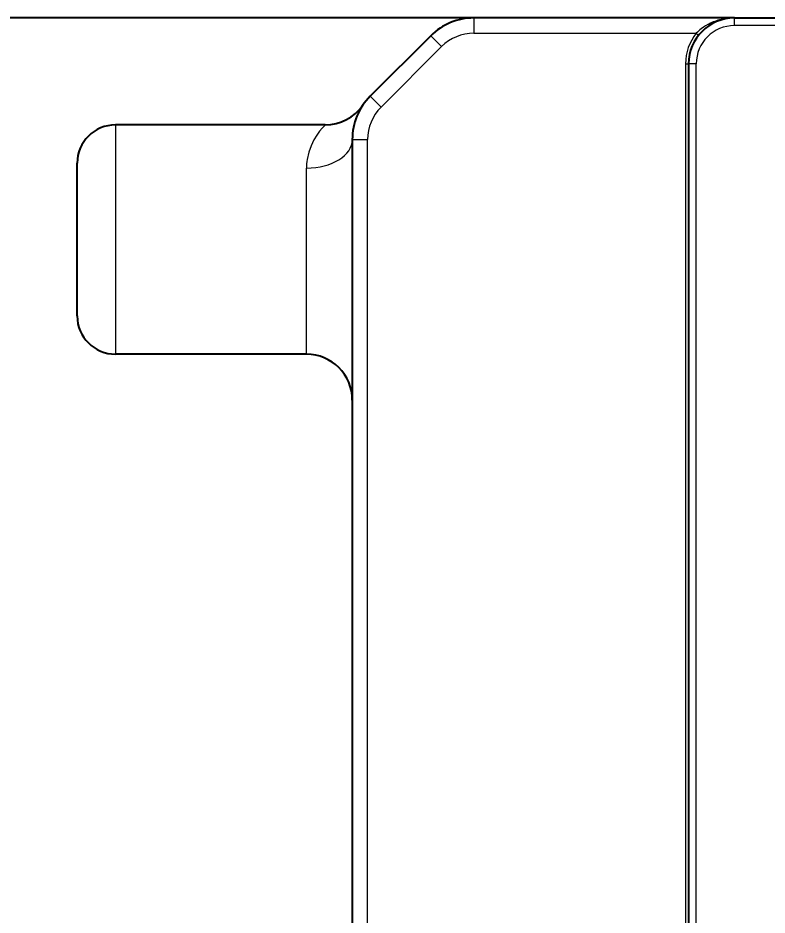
# Model space of a CAD drawing. Header units: millimetres. Extents: x 0 to 1486, y 0 to 1051.
# Drawn here: x 162.3 to 211.3, y 372.3 to 431 of the extents above; entities that cross this region are included whole.
import ezdxf

# ---------------------------------------------------------------- set-up
doc = ezdxf.new("R2010")
doc.units = ezdxf.units.MM
doc.header["$LTSCALE"] = 1.25
for name, color, linetype, lineweight, true_color in [('Bemaßungen(DIN)', 7, 'Continuous', 5, 0x262659), ('Sichtbare Kanten(DIN)', 7, 'Continuous', 25, 0x262659), ('Sichtbare tangentiale Kanten(DIN)', 7, 'Continuous', 15, 0x1a1a3e)]:
    doc.layers.add(name, color=color, linetype=linetype, lineweight=lineweight, true_color=true_color)
doc.styles.add('Aktuell-DINGroßer Text', font='arial.ttf')
doc.dimstyles.new('STANDARD-DIN', dxfattribs={"dimscale": 1.25, "dimtxt": 5.25, "dimasz": 2.5, "dimexe": 3.175, "dimexo": 0, "dimgap": 0.8, "dimtad": 1, "dimrnd": 1e-08, "dimtxsty": 'Aktuell-DINGroßer Text', "dimcen": 0.09, "dimdle": 10, "dimclrd": 256, "dimclre": 256, "dimclrt": 256, "dimazin": 2, "dimtfac": 0.666667, "dimtmove": 0, "dimatfit": 3, "dimfxl": 1, "dimtolj": 1, "dimlwd": 25, "dimlwe": 25, "dimarcsym": 0})

# ---------------------------------------------------------------- blocks, each defined once
blk = doc.blocks.new('*D11')
at = {"layer": 'Bemaßungen(DIN)', "color": 250, "linetype": 'Continuous', "lineweight": 25, "true_color": 0x3f3f3f, "transparency": 16777216}
for p, q in [((209.138, 431.008), (129.404, 431.008)), ((133.373, 427.883), (133.373, 151.133)), ((209.138, 148.008), (129.404, 148.008))]:
    blk.add_line(p, q, dxfattribs=at)
at = {"layer": 'Bemaßungen(DIN)', "color": 250, "linetype": 'Continuous', "true_color": 0x3f3f3f, "transparency": 16777216}
for points in [[(132.852, 427.883), (133.894, 427.883), (133.373, 431.008)], [(132.852, 151.133), (133.894, 151.133), (133.373, 148.008)]]:
    blk.add_solid(points, dxfattribs=at)
at = {"layer": 'Defpoints', "color": 0, "linetype": 'Continuous', "transparency": 16777216}
for p in [(209.138, 431.008), (133.373, 148.008), (209.138, 148.008)]:
    blk.add_point(p, dxfattribs=at)
at = {"layer": 'Bemaßungen(DIN)', "color": 179, "linetype": 'Continuous', "lineweight": 25, "true_color": 0x262659, "transparency": 16777216, "insert": (124.918, 276.191), "char_height": 6.5625, "attachment_point": 1, "rotation": 90, "style": 'Aktuell-DINGroßer Text'}
blk.add_mtext('\\A1;283{\\H4.375;±0,5}', dxfattribs=at)

msp = doc.modelspace()

# ---------------------------------------------------------------- linework, layer by layer
at = {"layer": 'Sichtbare Kanten(DIN)'}
for p, q in [((209.138, 431.008), (192.095, 431.008)), ((209.138, 431.008), (1081.138, 431.008)), ((189.267, 429.837), (185.31, 425.88)), ((206.138, 428.008), (206.138, 151.008)), ((182.364, 424.008), (168.638, 424.008)), ((184.138, 423.051), (184.138, 300.543)), ((166.138, 411.508), (166.138, 421.508)), ((181.138, 409.008), (168.638, 409.008))]:
    msp.add_line(p, q, dxfattribs=at)
for centre, radius, start, end in [((192.095, 427.008), 4, 90, 135), ((209.138, 428.008), 3, 90, 180), ((188.138, 423.051), 4, 135, 180), ((182.364, 427.008), 3, 270, 325.57931), ((168.638, 421.508), 2.5, 90, 180), ((168.638, 411.508), 2.5, 180, 270), ((181.138, 406.008), 3, 0, 90)]:
    msp.add_arc(centre, radius, start, end, dxfattribs=at)
at = {"layer": 'Sichtbare tangentiale Kanten(DIN)'}
for p, q in [((192.095, 431.008), (192.095, 430.008)), ((209.138, 430.508), (209.138, 431.008)), ((1081.138, 430.508), (209.138, 430.508)), ((189.267, 429.837), (189.974, 429.129)), ((192.095, 430.008), (206.64, 430.008)), ((206.64, 430.008), (206.796, 429.883)), ((186.017, 425.173), (189.974, 429.129)), ((205.938, 428.008), (205.938, 151.008)), ((205.938, 428.008), (206.138, 428.008)), ((206.638, 428.008), (206.138, 428.008)), ((206.638, 151.008), (206.638, 428.008)), ((185.31, 425.88), (186.017, 425.173)), ((168.638, 424.008), (168.638, 409.008)), ((184.138, 423.051), (185.138, 423.051)), ((185.138, 300.543), (185.138, 423.051)), ((181.138, 409.008), (181.138, 421.182))]:
    msp.add_line(p, q, dxfattribs=at)
for centre, radius, start, end in [((209.138, 428.008), 2.5, 90, 180), ((192.095, 427.008), 3, 90, 135), ((209.138, 428.008), 3.2, 141.31781, 180), ((188.138, 423.051), 3, 135, 180)]:
    msp.add_arc(centre, radius, start, end, dxfattribs=at)
msp.add_ellipse((181.138, 423.051), major_axis=(3, 0), ratio=0.623157, start_param=4.712389, end_param=6.283185, dxfattribs=at)
for points, knots in [([(209.138, 431.008), (208.883, 431.008), (208.626, 430.983), (208.093, 430.873), (207.82, 430.785), (207.35, 430.561), (207.151, 430.442), (206.85, 430.21), (206.74, 430.112), (206.64, 430.008)], [-0.0007664, -0.0007664, -0.0007664, -0.0007664, 0.0889182, 0.0889182, 0.1874012, 0.1874012, 0.2641586, 0.2641586, 0.312132, 0.312132, 0.312132, 0.312132]), ([(182.363, 424.008), (182.363, 424.008), (182.361, 424.005), (182.265, 423.904), (181.394, 423.09), (181.154, 421.562), (181.138, 421.376), (181.138, 421.182)], [0.946538, 0.946538, 0.946538, 0.946538, 0.9984774, 0.9984774, 1.7910672, 1.7910672, 1.8951846, 1.8951846, 1.8951846, 1.8951846])]:
    msp.add_open_spline(points, degree=3, knots=knots, dxfattribs=at)

# ---------------------------------------------------------------- dimensions: what is measured, and where the dimension line sits
at = {"layer": 'Bemaßungen(DIN)', "color": 250, "linetype": 'Continuous', "lineweight": 25, "true_color": 0x3f3f3f}
dim = msp.add_linear_dim(base=(133.373, 148.008), p1=(209.138, 431.008), p2=(209.138, 148.008), angle=270, dimstyle='STANDARD-DIN', override={"dimgap": 0.8, "dimdec": 2, "dimtol": 1, "dimlim": 0, "dimtp": 0.5, "dimtm": 0.5, "dimtdec": 2, "dimtofl": 0, "dimatfit": 1}, dxfattribs=at)
dim.commit()
dim.dimension.update_dxf_attribs({"geometry": '*D11', "text_midpoint": (133.373, 289.508), "dimtype": 160})

doc.saveas('drawing.dxf')
